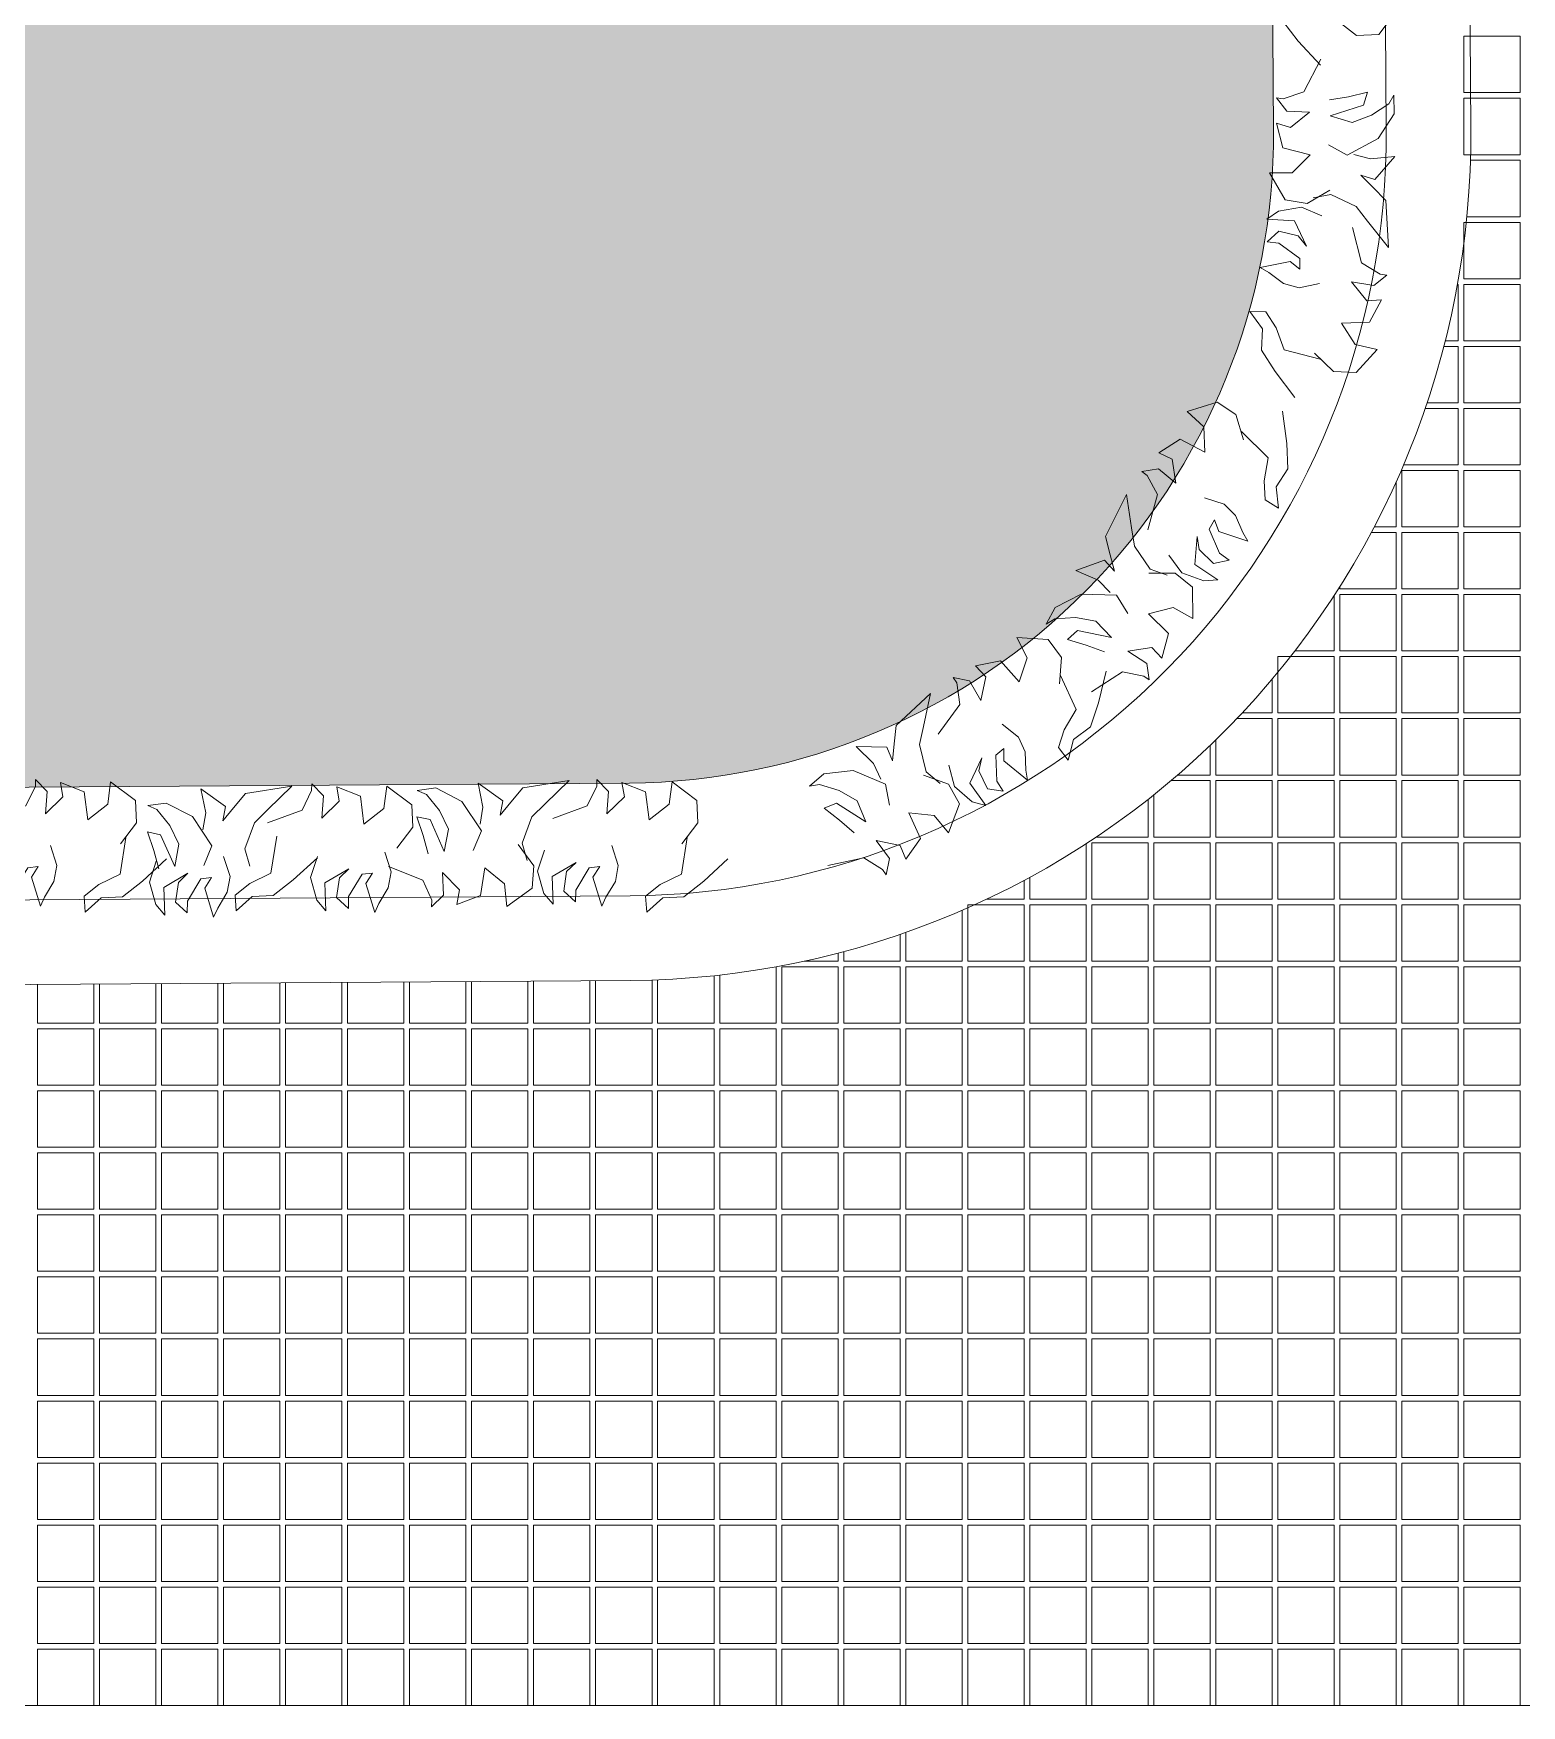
# Model space of a CAD drawing. Header units: millimetres. Extents: x -225363 to 347188, y -782467 to 813415.
# Drawn here: x 15672 to 18311, y 5775 to 8740 of the extents above; entities that cross this region are included whole.
import ezdxf

# ---------------------------------------------------------------- set-up
doc = ezdxf.new("R2010")
doc.units = ezdxf.units.MM
doc.layers.add('Xref SCN', color=8, linetype='Continuous', lineweight=0)

# ---------------------------------------------------------------- blocks, each defined once
blk = doc.blocks.new('tre')
at = {"layer": 'Xref SCN', "ltscale": 100}
for points in [[(220, 3680), (-60, 3640), (-140, 3480), (-230, 3370), (-350, 3380), (-240, 3500), (-230, 3660), (-110, 3810), (60, 3990)], [(350, 2660), (450, 2920), (600, 2990), (650, 2990), (560, 3080), (390, 3070), (520, 3200), (630, 3180), (560, 3360), (350, 3390), (470, 3540), (640, 3560), (500, 3750), (330, 3760), (170, 3640)], [(150, 3110), (0, 3160), (-120, 3140), (-240, 3070), (-310, 3040), (-90, 2970), (-10, 3020), (-20, 2940), (-190, 2840), (-280, 2840), (-200, 2750), (-50, 2770), (20, 2840), (-90, 2660), (-300, 2670), (-220, 2600), (-50, 2550), (110, 2600)], [(300, 2110), (430, 2130), (610, 2090), (480, 2280), (370, 2260), (470, 2340), (580, 2430), (640, 2780), (460, 2600), (360, 2500), (160, 2430), (30, 2470)], [(-30, 1420), (-130, 1680), (-280, 1750), (-330, 1750), (-240, 1840), (-70, 1830), (-200, 1960), (-310, 1940), (-240, 2120), (-30, 2150), (-150, 2300), (-320, 2320), (-180, 2510), (-10, 2520), (150, 2400)], [(70, 1720), (210, 1680), (350, 1630), (330, 1730), (90, 1840), (260, 1870), (400, 1800), (520, 1700), (550, 1630), (570, 1770), (470, 1970), (250, 2120), (100, 2060)], [(290, 500), (390, 760), (540, 830), (590, 830), (500, 920), (330, 910), (460, 1040), (570, 1020), (500, 1200), (290, 1230), (410, 1380), (580, 1400), (440, 1590), (270, 1600), (110, 1480)], [(80, 1390), (-70, 1440), (-190, 1420), (-310, 1350), (-380, 1320), (-160, 1250), (-80, 1300), (-90, 1220), (-260, 1120), (-350, 1120), (-270, 1030), (-120, 1050), (-50, 1120), (-160, 940), (-370, 950), (-290, 880), (-120, 830), (40, 880)], [(190, 570), (-90, 530), (-170, 370), (-260, 260), (-380, 270), (-270, 390), (-260, 550), (-140, 700), (30, 880)], [(230, 10), (360, 30), (540, -10), (410, 180), (300, 160), (400, 240), (510, 330), (570, 680), (390, 500), (290, 400), (90, 330), (-40, 370)], [(30, 170), (-120, 220), (-240, 200), (-360, 130), (-430, 100), (-210, 30), (-130, 80), (-140, 0), (-310, -100), (-400, -100), (-320, -190), (-170, -170), (-100, -100), (-210, -280), (-420, -270), (-340, -340), (-170, -390), (-10, -340)], [(-70, -320), (70, -360), (210, -410), (190, -310), (-50, -200), (120, -170), (260, -240), (380, -340), (410, -410), (430, -270), (330, -70), (110, 80), (-40, 20)]]:
    blk.add_lwpolyline(points, dxfattribs=at)
blk = doc.blocks.new('A$Cf999fc33')
at = {"layer": 'Xref SCN', "ltscale": 100}
for points in [[(73.8, 192), (72.9, 226.1), (69.8, 260.7), (91.3, 250.4), (102.2, 189.5), (118.9, 226.3), (111.2, 262.2), (95.5, 295.2), (81.4, 306.1), (114.3, 302.5), (153.8, 268.1), (175, 209.5), (152.7, 179)], [(175.7, 221.4), (187.8, 249.7), (189.2, 292.9), (224.7, 252.3), (213.8, 228.5), (237.7, 246.5), (264.5, 266.2), (347.4, 259.4), (296.1, 229.1), (267.6, 212.3), (240.1, 171), (241.5, 139.2)], [(303.3, 200.7), (368.1, 208.2), (392.7, 238.1), (395.6, 249.5), (410.7, 223.8), (398.6, 185.8), (435.6, 207.7), (437.5, 233.8), (474.2, 207.5), (468.8, 158.1), (509.8, 176.6), (524.2, 214), (559.1, 171.1), (551.5, 132), (515, 102.7)], [(0, 186.8), (53.1, 149), (60.2, 110.9), (57.3, 99.6), (83, 114.7), (90.6, 153.9), (112.5, 116.8), (101.6, 93), (146.5, 98.4), (165.5, 144.3), (192.5, 108.3), (187.1, 68.6), (238.4, 89.3), (250.5, 127.2), (232.7, 170.5)], [(393.6, 129.1), (396.2, 92.2), (384.7, 66.1), (361.8, 43), (350.9, 28.9), (347.9, 82.9), (363.9, 98.1), (345.2, 100.5), (312.6, 67.8), (307.4, 47.4), (291.6, 70.7), (304.9, 103.6), (324.8, 115.4), (277.6, 100.9), (267.6, 52.7), (256.4, 75), (255, 116.4), (275.7, 149.8)], [(526.9, 111.7), (501.6, 50.6), (460.6, 41.8), (430.4, 27.8), (425.7, 0), (459.3, 17.9), (496.2, 10.9), (537.2, 29.3), (587.9, 57.4)]]:
    blk.add_lwpolyline(points, dxfattribs=at)
blk = doc.blocks.new('A$C997e597b')
at = {"layer": 'Xref SCN', "ltscale": 3}
for points in [[(14520.7, 2960), (14620.7, 2960), (14620.7, 2860), (14520.7, 2860)], [(14520.7, 2850), (14620.7, 2850), (14620.7, 2750), (14520.7, 2750)], [(14520.7, 2630), (14620.7, 2630), (14620.7, 2530), (14520.7, 2530)], [(14520.7, 2520), (14620.7, 2520), (14620.7, 2420), (14520.7, 2420)], [(14520.7, 2410), (14620.7, 2410), (14620.7, 2310), (14520.7, 2310)], [(14520.7, 2300), (14620.7, 2300), (14620.7, 2200), (14520.7, 2200)], [(14410.7, 2190), (14510.7, 2190), (14510.7, 2090), (14410.7, 2090)], [(14520.7, 2190), (14620.7, 2190), (14620.7, 2090), (14520.7, 2090)], [(14410.7, 2080), (14510.7, 2080), (14510.7, 1980), (14410.7, 1980)], [(14520.7, 2080), (14620.7, 2080), (14620.7, 1980), (14520.7, 1980)], [(14300.7, 1970), (14400.7, 1970), (14400.7, 1870), (14300.7, 1870)], [(14410.7, 1970), (14510.7, 1970), (14510.7, 1870), (14410.7, 1870)], [(14520.7, 1970), (14620.7, 1970), (14620.7, 1870), (14520.7, 1870)], [(14190.7, 1860), (14290.7, 1860), (14290.7, 1760), (14190.7, 1760)], [(14300.7, 1860), (14400.7, 1860), (14400.7, 1760), (14300.7, 1760)], [(14410.7, 1860), (14510.7, 1860), (14510.7, 1760), (14410.7, 1760)], [(14520.7, 1860), (14620.7, 1860), (14620.7, 1760), (14520.7, 1760)], [(14190.7, 1750), (14290.7, 1750), (14290.7, 1650), (14190.7, 1650)], [(14300.7, 1750), (14400.7, 1750), (14400.7, 1650), (14300.7, 1650)], [(14410.7, 1750), (14510.7, 1750), (14510.7, 1650), (14410.7, 1650)], [(14520.7, 1750), (14620.7, 1750), (14620.7, 1650), (14520.7, 1650)], [(14080.7, 1640), (14180.7, 1640), (14180.7, 1540), (14080.7, 1540)], [(14190.7, 1640), (14290.7, 1640), (14290.7, 1540), (14190.7, 1540)], [(14300.7, 1640), (14400.7, 1640), (14400.7, 1540), (14300.7, 1540)], [(14410.7, 1640), (14510.7, 1640), (14510.7, 1540), (14410.7, 1540)], [(14520.7, 1640), (14620.7, 1640), (14620.7, 1540), (14520.7, 1540)], [(13860.7, 1530), (13960.7, 1530), (13960.7, 1430), (13860.7, 1430)], [(13970.7, 1530), (14070.7, 1530), (14070.7, 1430), (13970.7, 1430)], [(14080.7, 1530), (14180.7, 1530), (14180.7, 1430), (14080.7, 1430)], [(14190.7, 1530), (14290.7, 1530), (14290.7, 1430), (14190.7, 1430)], [(14300.7, 1530), (14400.7, 1530), (14400.7, 1430), (14300.7, 1430)], [(14410.7, 1530), (14510.7, 1530), (14510.7, 1430), (14410.7, 1430)], [(14520.7, 1530), (14620.7, 1530), (14620.7, 1430), (14520.7, 1430)], [(13640.7, 1420), (13740.7, 1420), (13740.7, 1320), (13640.7, 1320)], [(13750.7, 1420), (13850.7, 1420), (13850.7, 1320), (13750.7, 1320)], [(13860.7, 1420), (13960.7, 1420), (13960.7, 1320), (13860.7, 1320)], [(13970.7, 1420), (14070.7, 1420), (14070.7, 1320), (13970.7, 1320)], [(14080.7, 1420), (14180.7, 1420), (14180.7, 1320), (14080.7, 1320)], [(14190.7, 1420), (14290.7, 1420), (14290.7, 1320), (14190.7, 1320)], [(14300.7, 1420), (14400.7, 1420), (14400.7, 1320), (14300.7, 1320)], [(14410.7, 1420), (14510.7, 1420), (14510.7, 1320), (14410.7, 1320)], [(14520.7, 1420), (14620.7, 1420), (14620.7, 1320), (14520.7, 1320)], [(13310.7, 1310), (13410.7, 1310), (13410.7, 1210), (13310.7, 1210)], [(13420.7, 1310), (13520.7, 1310), (13520.7, 1210), (13420.7, 1210)], [(13530.7, 1310), (13630.7, 1310), (13630.7, 1210), (13530.7, 1210)], [(13640.7, 1310), (13740.7, 1310), (13740.7, 1210), (13640.7, 1210)], [(13750.7, 1310), (13850.7, 1310), (13850.7, 1210), (13750.7, 1210)], [(13860.7, 1310), (13960.7, 1310), (13960.7, 1210), (13860.7, 1210)], [(13970.7, 1310), (14070.7, 1310), (14070.7, 1210), (13970.7, 1210)], [(14080.7, 1310), (14180.7, 1310), (14180.7, 1210), (14080.7, 1210)], [(14190.7, 1310), (14290.7, 1310), (14290.7, 1210), (14190.7, 1210)], [(14300.7, 1310), (14400.7, 1310), (14400.7, 1210), (14300.7, 1210)], [(14410.7, 1310), (14510.7, 1310), (14510.7, 1210), (14410.7, 1210)], [(14520.7, 1310), (14620.7, 1310), (14620.7, 1210), (14520.7, 1210)], [(11990.7, 1200), (12090.7, 1200), (12090.7, 1100), (11990.7, 1100)], [(12100.7, 1200), (12200.7, 1200), (12200.7, 1100), (12100.7, 1100)], [(12210.7, 1200), (12310.7, 1200), (12310.7, 1100), (12210.7, 1100)], [(12320.7, 1200), (12420.7, 1200), (12420.7, 1100), (12320.7, 1100)], [(12430.7, 1200), (12530.7, 1200), (12530.7, 1100), (12430.7, 1100)], [(12540.7, 1200), (12640.7, 1200), (12640.7, 1100), (12540.7, 1100)], [(12650.7, 1200), (12750.7, 1200), (12750.7, 1100), (12650.7, 1100)], [(12760.7, 1200), (12860.7, 1200), (12860.7, 1100), (12760.7, 1100)], [(12870.7, 1200), (12970.7, 1200), (12970.7, 1100), (12870.7, 1100)], [(12980.7, 1200), (13080.7, 1200), (13080.7, 1100), (12980.7, 1100)], [(13090.7, 1200), (13190.7, 1200), (13190.7, 1100), (13090.7, 1100)], [(13200.7, 1200), (13300.7, 1200), (13300.7, 1100), (13200.7, 1100)], [(13310.7, 1200), (13410.7, 1200), (13410.7, 1100), (13310.7, 1100)], [(13420.7, 1200), (13520.7, 1200), (13520.7, 1100), (13420.7, 1100)], [(13530.7, 1200), (13630.7, 1200), (13630.7, 1100), (13530.7, 1100)], [(13640.7, 1200), (13740.7, 1200), (13740.7, 1100), (13640.7, 1100)], [(13750.7, 1200), (13850.7, 1200), (13850.7, 1100), (13750.7, 1100)], [(13860.7, 1200), (13960.7, 1200), (13960.7, 1100), (13860.7, 1100)], [(13970.7, 1200), (14070.7, 1200), (14070.7, 1100), (13970.7, 1100)], [(14080.7, 1200), (14180.7, 1200), (14180.7, 1100), (14080.7, 1100)], [(14190.7, 1200), (14290.7, 1200), (14290.7, 1100), (14190.7, 1100)], [(14300.7, 1200), (14400.7, 1200), (14400.7, 1100), (14300.7, 1100)], [(14410.7, 1200), (14510.7, 1200), (14510.7, 1100), (14410.7, 1100)], [(14520.7, 1200), (14620.7, 1200), (14620.7, 1100), (14520.7, 1100)], [(11990.7, 1090), (12090.7, 1090), (12090.7, 990), (11990.7, 990)], [(12100.7, 1090), (12200.7, 1090), (12200.7, 990), (12100.7, 990)], [(12210.7, 1090), (12310.7, 1090), (12310.7, 990), (12210.7, 990)], [(12320.7, 1090), (12420.7, 1090), (12420.7, 990), (12320.7, 990)], [(12430.7, 1090), (12530.7, 1090), (12530.7, 990), (12430.7, 990)], [(12540.7, 1090), (12640.7, 1090), (12640.7, 990), (12540.7, 990)], [(12650.7, 1090), (12750.7, 1090), (12750.7, 990), (12650.7, 990)], [(12760.7, 1090), (12860.7, 1090), (12860.7, 990), (12760.7, 990)], [(12870.7, 1090), (12970.7, 1090), (12970.7, 990), (12870.7, 990)], [(12980.7, 1090), (13080.7, 1090), (13080.7, 990), (12980.7, 990)], [(13090.7, 1090), (13190.7, 1090), (13190.7, 990), (13090.7, 990)], [(13200.7, 1090), (13300.7, 1090), (13300.7, 990), (13200.7, 990)], [(13310.7, 1090), (13410.7, 1090), (13410.7, 990), (13310.7, 990)], [(13420.7, 1090), (13520.7, 1090), (13520.7, 990), (13420.7, 990)], [(13530.7, 1090), (13630.7, 1090), (13630.7, 990), (13530.7, 990)], [(13640.7, 1090), (13740.7, 1090), (13740.7, 990), (13640.7, 990)], [(13750.7, 1090), (13850.7, 1090), (13850.7, 990), (13750.7, 990)], [(13860.7, 1090), (13960.7, 1090), (13960.7, 990), (13860.7, 990)], [(13970.7, 1090), (14070.7, 1090), (14070.7, 990), (13970.7, 990)], [(14080.7, 1090), (14180.7, 1090), (14180.7, 990), (14080.7, 990)], [(14190.7, 1090), (14290.7, 1090), (14290.7, 990), (14190.7, 990)], [(14300.7, 1090), (14400.7, 1090), (14400.7, 990), (14300.7, 990)], [(14410.7, 1090), (14510.7, 1090), (14510.7, 990), (14410.7, 990)], [(14520.7, 1090), (14620.7, 1090), (14620.7, 990), (14520.7, 990)], [(11990.7, 980), (12090.7, 980), (12090.7, 880), (11990.7, 880)], [(12100.7, 980), (12200.7, 980), (12200.7, 880), (12100.7, 880)], [(12210.7, 980), (12310.7, 980), (12310.7, 880), (12210.7, 880)], [(12320.7, 980), (12420.7, 980), (12420.7, 880), (12320.7, 880)], [(12430.7, 980), (12530.7, 980), (12530.7, 880), (12430.7, 880)], [(12540.7, 980), (12640.7, 980), (12640.7, 880), (12540.7, 880)], [(12650.7, 980), (12750.7, 980), (12750.7, 880), (12650.7, 880)], [(12760.7, 980), (12860.7, 980), (12860.7, 880), (12760.7, 880)], [(12870.7, 980), (12970.7, 980), (12970.7, 880), (12870.7, 880)], [(12980.7, 980), (13080.7, 980), (13080.7, 880), (12980.7, 880)], [(13090.7, 980), (13190.7, 980), (13190.7, 880), (13090.7, 880)], [(13200.7, 980), (13300.7, 980), (13300.7, 880), (13200.7, 880)], [(13310.7, 980), (13410.7, 980), (13410.7, 880), (13310.7, 880)], [(13420.7, 980), (13520.7, 980), (13520.7, 880), (13420.7, 880)], [(13530.7, 980), (13630.7, 980), (13630.7, 880), (13530.7, 880)], [(13640.7, 980), (13740.7, 980), (13740.7, 880), (13640.7, 880)], [(13750.7, 980), (13850.7, 980), (13850.7, 880), (13750.7, 880)], [(13860.7, 980), (13960.7, 980), (13960.7, 880), (13860.7, 880)], [(13970.7, 980), (14070.7, 980), (14070.7, 880), (13970.7, 880)], [(14080.7, 980), (14180.7, 980), (14180.7, 880), (14080.7, 880)], [(14190.7, 980), (14290.7, 980), (14290.7, 880), (14190.7, 880)], [(14300.7, 980), (14400.7, 980), (14400.7, 880), (14300.7, 880)], [(14410.7, 980), (14510.7, 980), (14510.7, 880), (14410.7, 880)], [(14520.7, 980), (14620.7, 980), (14620.7, 880), (14520.7, 880)], [(11990.7, 870), (12090.7, 870), (12090.7, 770), (11990.7, 770)], [(12100.7, 870), (12200.7, 870), (12200.7, 770), (12100.7, 770)], [(12210.7, 870), (12310.7, 870), (12310.7, 770), (12210.7, 770)], [(12320.7, 870), (12420.7, 870), (12420.7, 770), (12320.7, 770)], [(12430.7, 870), (12530.7, 870), (12530.7, 770), (12430.7, 770)], [(12540.7, 870), (12640.7, 870), (12640.7, 770), (12540.7, 770)], [(12650.7, 870), (12750.7, 870), (12750.7, 770), (12650.7, 770)], [(12760.7, 870), (12860.7, 870), (12860.7, 770), (12760.7, 770)], [(12870.7, 870), (12970.7, 870), (12970.7, 770), (12870.7, 770)], [(12980.7, 870), (13080.7, 870), (13080.7, 770), (12980.7, 770)], [(13090.7, 870), (13190.7, 870), (13190.7, 770), (13090.7, 770)], [(13200.7, 870), (13300.7, 870), (13300.7, 770), (13200.7, 770)], [(13310.7, 870), (13410.7, 870), (13410.7, 770), (13310.7, 770)], [(13420.7, 870), (13520.7, 870), (13520.7, 770), (13420.7, 770)], [(13530.7, 870), (13630.7, 870), (13630.7, 770), (13530.7, 770)], [(13640.7, 870), (13740.7, 870), (13740.7, 770), (13640.7, 770)], [(13750.7, 870), (13850.7, 870), (13850.7, 770), (13750.7, 770)], [(13860.7, 870), (13960.7, 870), (13960.7, 770), (13860.7, 770)], [(13970.7, 870), (14070.7, 870), (14070.7, 770), (13970.7, 770)], [(14080.7, 870), (14180.7, 870), (14180.7, 770), (14080.7, 770)], [(14190.7, 870), (14290.7, 870), (14290.7, 770), (14190.7, 770)], [(14300.7, 870), (14400.7, 870), (14400.7, 770), (14300.7, 770)], [(14410.7, 870), (14510.7, 870), (14510.7, 770), (14410.7, 770)], [(14520.7, 870), (14620.7, 870), (14620.7, 770), (14520.7, 770)], [(11990.7, 760), (12090.7, 760), (12090.7, 660), (11990.7, 660)], [(12100.7, 760), (12200.7, 760), (12200.7, 660), (12100.7, 660)], [(12210.7, 760), (12310.7, 760), (12310.7, 660), (12210.7, 660)], [(12320.7, 760), (12420.7, 760), (12420.7, 660), (12320.7, 660)], [(12430.7, 760), (12530.7, 760), (12530.7, 660), (12430.7, 660)], [(12540.7, 760), (12640.7, 760), (12640.7, 660), (12540.7, 660)], [(12650.7, 760), (12750.7, 760), (12750.7, 660), (12650.7, 660)], [(12760.7, 760), (12860.7, 760), (12860.7, 660), (12760.7, 660)], [(12870.7, 760), (12970.7, 760), (12970.7, 660), (12870.7, 660)], [(12980.7, 760), (13080.7, 760), (13080.7, 660), (12980.7, 660)], [(13090.7, 760), (13190.7, 760), (13190.7, 660), (13090.7, 660)], [(13200.7, 760), (13300.7, 760), (13300.7, 660), (13200.7, 660)], [(13310.7, 760), (13410.7, 760), (13410.7, 660), (13310.7, 660)], [(13420.7, 760), (13520.7, 760), (13520.7, 660), (13420.7, 660)], [(13530.7, 760), (13630.7, 760), (13630.7, 660), (13530.7, 660)], [(13640.7, 760), (13740.7, 760), (13740.7, 660), (13640.7, 660)], [(13750.7, 760), (13850.7, 760), (13850.7, 660), (13750.7, 660)], [(13860.7, 760), (13960.7, 760), (13960.7, 660), (13860.7, 660)], [(13970.7, 760), (14070.7, 760), (14070.7, 660), (13970.7, 660)], [(14080.7, 760), (14180.7, 760), (14180.7, 660), (14080.7, 660)], [(14190.7, 760), (14290.7, 760), (14290.7, 660), (14190.7, 660)], [(14300.7, 760), (14400.7, 760), (14400.7, 660), (14300.7, 660)], [(14410.7, 760), (14510.7, 760), (14510.7, 660), (14410.7, 660)], [(14520.7, 760), (14620.7, 760), (14620.7, 660), (14520.7, 660)], [(11990.7, 650), (12090.7, 650), (12090.7, 550), (11990.7, 550)], [(12100.7, 650), (12200.7, 650), (12200.7, 550), (12100.7, 550)], [(12210.7, 650), (12310.7, 650), (12310.7, 550), (12210.7, 550)], [(12320.7, 650), (12420.7, 650), (12420.7, 550), (12320.7, 550)], [(12430.7, 650), (12530.7, 650), (12530.7, 550), (12430.7, 550)], [(12540.7, 650), (12640.7, 650), (12640.7, 550), (12540.7, 550)], [(12650.7, 650), (12750.7, 650), (12750.7, 550), (12650.7, 550)], [(12760.7, 650), (12860.7, 650), (12860.7, 550), (12760.7, 550)], [(12870.7, 650), (12970.7, 650), (12970.7, 550), (12870.7, 550)], [(12980.7, 650), (13080.7, 650), (13080.7, 550), (12980.7, 550)], [(13090.7, 650), (13190.7, 650), (13190.7, 550), (13090.7, 550)], [(13200.7, 650), (13300.7, 650), (13300.7, 550), (13200.7, 550)], [(13310.7, 650), (13410.7, 650), (13410.7, 550), (13310.7, 550)], [(13420.7, 650), (13520.7, 650), (13520.7, 550), (13420.7, 550)], [(13530.7, 650), (13630.7, 650), (13630.7, 550), (13530.7, 550)], [(13640.7, 650), (13740.7, 650), (13740.7, 550), (13640.7, 550)], [(13750.7, 650), (13850.7, 650), (13850.7, 550), (13750.7, 550)], [(13860.7, 650), (13960.7, 650), (13960.7, 550), (13860.7, 550)], [(13970.7, 650), (14070.7, 650), (14070.7, 550), (13970.7, 550)], [(14080.7, 650), (14180.7, 650), (14180.7, 550), (14080.7, 550)], [(14190.7, 650), (14290.7, 650), (14290.7, 550), (14190.7, 550)], [(14300.7, 650), (14400.7, 650), (14400.7, 550), (14300.7, 550)], [(14410.7, 650), (14510.7, 650), (14510.7, 550), (14410.7, 550)], [(14520.7, 650), (14620.7, 650), (14620.7, 550), (14520.7, 550)], [(11990.7, 540), (12090.7, 540), (12090.7, 440), (11990.7, 440)], [(12100.7, 540), (12200.7, 540), (12200.7, 440), (12100.7, 440)], [(12210.7, 540), (12310.7, 540), (12310.7, 440), (12210.7, 440)], [(12320.7, 540), (12420.7, 540), (12420.7, 440), (12320.7, 440)], [(12430.7, 540), (12530.7, 540), (12530.7, 440), (12430.7, 440)], [(12540.7, 540), (12640.7, 540), (12640.7, 440), (12540.7, 440)], [(12650.7, 540), (12750.7, 540), (12750.7, 440), (12650.7, 440)], [(12760.7, 540), (12860.7, 540), (12860.7, 440), (12760.7, 440)], [(12870.7, 540), (12970.7, 540), (12970.7, 440), (12870.7, 440)], [(12980.7, 540), (13080.7, 540), (13080.7, 440), (12980.7, 440)], [(13090.7, 540), (13190.7, 540), (13190.7, 440), (13090.7, 440)], [(13200.7, 540), (13300.7, 540), (13300.7, 440), (13200.7, 440)], [(13310.7, 540), (13410.7, 540), (13410.7, 440), (13310.7, 440)], [(13420.7, 540), (13520.7, 540), (13520.7, 440), (13420.7, 440)], [(13530.7, 540), (13630.7, 540), (13630.7, 440), (13530.7, 440)], [(13640.7, 540), (13740.7, 540), (13740.7, 440), (13640.7, 440)], [(13750.7, 540), (13850.7, 540), (13850.7, 440), (13750.7, 440)], [(13860.7, 540), (13960.7, 540), (13960.7, 440), (13860.7, 440)], [(13970.7, 540), (14070.7, 540), (14070.7, 440), (13970.7, 440)], [(14080.7, 540), (14180.7, 540), (14180.7, 440), (14080.7, 440)], [(14190.7, 540), (14290.7, 540), (14290.7, 440), (14190.7, 440)], [(14300.7, 540), (14400.7, 540), (14400.7, 440), (14300.7, 440)], [(14410.7, 540), (14510.7, 540), (14510.7, 440), (14410.7, 440)], [(14520.7, 540), (14620.7, 540), (14620.7, 440), (14520.7, 440)], [(11990.7, 430), (12090.7, 430), (12090.7, 330), (11990.7, 330)], [(12100.7, 430), (12200.7, 430), (12200.7, 330), (12100.7, 330)], [(12210.7, 430), (12310.7, 430), (12310.7, 330), (12210.7, 330)], [(12320.7, 430), (12420.7, 430), (12420.7, 330), (12320.7, 330)], [(12430.7, 430), (12530.7, 430), (12530.7, 330), (12430.7, 330)], [(12540.7, 430), (12640.7, 430), (12640.7, 330), (12540.7, 330)], [(12650.7, 430), (12750.7, 430), (12750.7, 330), (12650.7, 330)], [(12760.7, 430), (12860.7, 430), (12860.7, 330), (12760.7, 330)], [(12870.7, 430), (12970.7, 430), (12970.7, 330), (12870.7, 330)], [(12980.7, 430), (13080.7, 430), (13080.7, 330), (12980.7, 330)], [(13090.7, 430), (13190.7, 430), (13190.7, 330), (13090.7, 330)], [(13200.7, 430), (13300.7, 430), (13300.7, 330), (13200.7, 330)], [(13310.7, 430), (13410.7, 430), (13410.7, 330), (13310.7, 330)], [(13420.7, 430), (13520.7, 430), (13520.7, 330), (13420.7, 330)], [(13530.7, 430), (13630.7, 430), (13630.7, 330), (13530.7, 330)], [(13640.7, 430), (13740.7, 430), (13740.7, 330), (13640.7, 330)], [(13750.7, 430), (13850.7, 430), (13850.7, 330), (13750.7, 330)], [(13860.7, 430), (13960.7, 430), (13960.7, 330), (13860.7, 330)], [(13970.7, 430), (14070.7, 430), (14070.7, 330), (13970.7, 330)], [(14080.7, 430), (14180.7, 430), (14180.7, 330), (14080.7, 330)], [(14190.7, 430), (14290.7, 430), (14290.7, 330), (14190.7, 330)], [(14300.7, 430), (14400.7, 430), (14400.7, 330), (14300.7, 330)], [(14410.7, 430), (14510.7, 430), (14510.7, 330), (14410.7, 330)], [(14520.7, 430), (14620.7, 430), (14620.7, 330), (14520.7, 330)], [(11990.7, 320), (12090.7, 320), (12090.7, 220), (11990.7, 220)], [(12100.7, 320), (12200.7, 320), (12200.7, 220), (12100.7, 220)], [(12210.7, 320), (12310.7, 320), (12310.7, 220), (12210.7, 220)], [(12320.7, 320), (12420.7, 320), (12420.7, 220), (12320.7, 220)], [(12430.7, 320), (12530.7, 320), (12530.7, 220), (12430.7, 220)], [(12540.7, 320), (12640.7, 320), (12640.7, 220), (12540.7, 220)], [(12650.7, 320), (12750.7, 320), (12750.7, 220), (12650.7, 220)], [(12760.7, 320), (12860.7, 320), (12860.7, 220), (12760.7, 220)], [(12870.7, 320), (12970.7, 320), (12970.7, 220), (12870.7, 220)], [(12980.7, 320), (13080.7, 320), (13080.7, 220), (12980.7, 220)], [(13090.7, 320), (13190.7, 320), (13190.7, 220), (13090.7, 220)], [(13200.7, 320), (13300.7, 320), (13300.7, 220), (13200.7, 220)], [(13310.7, 320), (13410.7, 320), (13410.7, 220), (13310.7, 220)], [(13420.7, 320), (13520.7, 320), (13520.7, 220), (13420.7, 220)], [(13530.7, 320), (13630.7, 320), (13630.7, 220), (13530.7, 220)], [(13640.7, 320), (13740.7, 320), (13740.7, 220), (13640.7, 220)], [(13750.7, 320), (13850.7, 320), (13850.7, 220), (13750.7, 220)], [(13860.7, 320), (13960.7, 320), (13960.7, 220), (13860.7, 220)], [(13970.7, 320), (14070.7, 320), (14070.7, 220), (13970.7, 220)], [(14080.7, 320), (14180.7, 320), (14180.7, 220), (14080.7, 220)], [(14190.7, 320), (14290.7, 320), (14290.7, 220), (14190.7, 220)], [(14300.7, 320), (14400.7, 320), (14400.7, 220), (14300.7, 220)], [(14410.7, 320), (14510.7, 320), (14510.7, 220), (14410.7, 220)], [(14520.7, 320), (14620.7, 320), (14620.7, 220), (14520.7, 220)], [(11990.7, 210), (12090.7, 210), (12090.7, 110), (11990.7, 110)], [(12100.7, 210), (12200.7, 210), (12200.7, 110), (12100.7, 110)], [(12210.7, 210), (12310.7, 210), (12310.7, 110), (12210.7, 110)], [(12320.7, 210), (12420.7, 210), (12420.7, 110), (12320.7, 110)], [(12430.7, 210), (12530.7, 210), (12530.7, 110), (12430.7, 110)], [(12540.7, 210), (12640.7, 210), (12640.7, 110), (12540.7, 110)], [(12650.7, 210), (12750.7, 210), (12750.7, 110), (12650.7, 110)], [(12760.7, 210), (12860.7, 210), (12860.7, 110), (12760.7, 110)], [(12870.7, 210), (12970.7, 210), (12970.7, 110), (12870.7, 110)], [(12980.7, 210), (13080.7, 210), (13080.7, 110), (12980.7, 110)], [(13090.7, 210), (13190.7, 210), (13190.7, 110), (13090.7, 110)], [(13200.7, 210), (13300.7, 210), (13300.7, 110), (13200.7, 110)], [(13310.7, 210), (13410.7, 210), (13410.7, 110), (13310.7, 110)], [(13420.7, 210), (13520.7, 210), (13520.7, 110), (13420.7, 110)], [(13530.7, 210), (13630.7, 210), (13630.7, 110), (13530.7, 110)], [(13640.7, 210), (13740.7, 210), (13740.7, 110), (13640.7, 110)], [(13750.7, 210), (13850.7, 210), (13850.7, 110), (13750.7, 110)], [(13860.7, 210), (13960.7, 210), (13960.7, 110), (13860.7, 110)], [(13970.7, 210), (14070.7, 210), (14070.7, 110), (13970.7, 110)], [(14080.7, 210), (14180.7, 210), (14180.7, 110), (14080.7, 110)], [(14190.7, 210), (14290.7, 210), (14290.7, 110), (14190.7, 110)], [(14300.7, 210), (14400.7, 210), (14400.7, 110), (14300.7, 110)], [(14410.7, 210), (14510.7, 210), (14510.7, 110), (14410.7, 110)], [(14520.7, 210), (14620.7, 210), (14620.7, 110), (14520.7, 110)], [(11990.7, 100), (12090.7, 100), (12090.7, 0), (11990.7, 0)], [(12100.7, 100), (12200.7, 100), (12200.7, 0), (12100.7, 0)], [(12210.7, 100), (12310.7, 100), (12310.7, 0), (12210.7, 0)], [(12320.7, 100), (12420.7, 100), (12420.7, 0), (12320.7, 0)], [(12430.7, 100), (12530.7, 100), (12530.7, 0), (12430.7, 0)], [(12540.7, 100), (12640.7, 100), (12640.7, 0), (12540.7, 0)], [(12650.7, 100), (12750.7, 100), (12750.7, 0), (12650.7, 0)], [(12760.7, 100), (12860.7, 100), (12860.7, 0), (12760.7, 0)], [(12870.7, 100), (12970.7, 100), (12970.7, 0), (12870.7, 0)], [(12980.7, 100), (13080.7, 100), (13080.7, 0), (12980.7, 0)], [(13090.7, 100), (13190.7, 100), (13190.7, 0), (13090.7, 0)], [(13200.7, 100), (13300.7, 100), (13300.7, 0), (13200.7, 0)], [(13310.7, 100), (13410.7, 100), (13410.7, 0), (13310.7, 0)], [(13420.7, 100), (13520.7, 100), (13520.7, 0), (13420.7, 0)], [(13530.7, 100), (13630.7, 100), (13630.7, 0), (13530.7, 0)], [(13640.7, 100), (13740.7, 100), (13740.7, 0), (13640.7, 0)], [(13750.7, 100), (13850.7, 100), (13850.7, 0), (13750.7, 0)], [(13860.7, 100), (13960.7, 100), (13960.7, 0), (13860.7, 0)], [(13970.7, 100), (14070.7, 100), (14070.7, 0), (13970.7, 0)], [(14080.7, 100), (14180.7, 100), (14180.7, 0), (14080.7, 0)], [(14190.7, 100), (14290.7, 100), (14290.7, 0), (14190.7, 0)], [(14300.7, 100), (14400.7, 100), (14400.7, 0), (14300.7, 0)], [(14410.7, 100), (14510.7, 100), (14510.7, 0), (14410.7, 0)], [(14520.7, 100), (14620.7, 100), (14620.7, 0), (14520.7, 0)]]:
    blk.add_lwpolyline(points, close=True, dxfattribs=at)
for points in [[(14532.3, 2740), (14620.7, 2740), (14620.7, 2640), (14525.9, 2640)], [(14509.3, 2520), (14510.7, 2520), (14510.7, 2420), (14487.7, 2420)], [(14485.2, 2410), (14510.7, 2410), (14510.7, 2310), (14455.5, 2310)], [(14452.1, 2300), (14510.7, 2300), (14510.7, 2200), (14413.9, 2200)], [(14400.7, 2169.9), (14400.7, 2090), (14361.8, 2090)], [(14356.6, 2080), (14400.7, 2080), (14400.7, 1980), (14300.7, 1980), (14300.7, 1984)], [(14290.7, 1968.4), (14290.7, 1870), (14221, 1870)], [(14180.7, 1820), (14180.7, 1760), (14127.4, 1760)], [(14117.9, 1750), (14180.7, 1750), (14180.7, 1650), (14080.7, 1650), (14080.7, 1712.4)], [(14070.7, 1702.7), (14070.7, 1650), (14012.8, 1650)], [(14001, 1640), (14070.7, 1640), (14070.7, 1540), (13970.7, 1540), (13970.7, 1615.1)], [(13960.7, 1607.1), (13960.7, 1540), (13868.4, 1540)], [(13850.7, 1528.3), (13850.7, 1430), (13750.7, 1430), (13750.7, 1468.7)], [(13740.7, 1463.3), (13740.7, 1430), (13674.7, 1430)], [(13630.7, 1410), (13630.7, 1320), (13530.7, 1320), (13530.7, 1370.8)], [(13520.7, 1367.3), (13520.7, 1320), (13420.7, 1320), (13420.7, 1336.8)], [(13300.7, 1309.9), (13300.7, 1210), (13200.7, 1210), (13200.7, 1295.2)], [(13410.7, 1334.1), (13410.7, 1320), (13351.4, 1320)], [(12090.7, 1279.5), (12090.7, 1210), (11990.7, 1210), (11990.7, 1278.8)], [(12200.7, 1280.2), (12200.7, 1210), (12100.7, 1210), (12100.7, 1279.6)], [(12310.7, 1281), (12310.7, 1210), (12210.7, 1210), (12210.7, 1280.3)], [(12420.7, 1281.7), (12420.7, 1210), (12320.7, 1210), (12320.7, 1281)], [(12530.7, 1282.4), (12530.7, 1210), (12430.7, 1210), (12430.7, 1281.8)], [(12640.7, 1283.2), (12640.7, 1210), (12540.7, 1210), (12540.7, 1282.5)], [(12750.7, 1283.9), (12750.7, 1210), (12650.7, 1210), (12650.7, 1283.2)], [(12860.7, 1284.6), (12860.7, 1210), (12760.7, 1210), (12760.7, 1284)], [(12970.7, 1285.4), (12970.7, 1210), (12870.7, 1210), (12870.7, 1284.7)], [(13080.7, 1286.6), (13080.7, 1210), (12980.7, 1210), (12980.7, 1285.4)], [(13190.7, 1294.1), (13190.7, 1210), (13090.7, 1210), (13090.7, 1286.9)]]:
    blk.add_lwpolyline(points, dxfattribs=at)
blk = doc.blocks.new('Xref SCN')
at = {"layer": 'Xref SCN', "ltscale": 3}
h = blk.add_hatch(dxfattribs=at)
h.set_pattern_fill('CROSS', color=256, scale=30, angle=197)
h.set_pattern_definition([(197, (-1424125.8, -442865.07), (-126.479246, -237.872866), [95.25, -285.75]), (287, (-1424185.26, -442833.45), (237.872866, -126.479246), [95.25, -285.75])])
edge = h.paths.add_edge_path()
edge.add_line((10158.3, 16567.3), (1851.3, 14451.4))
edge.add_arc((2136.7, 13337.4), 1150, 104.3699, 180.3856)
edge.add_line((986.8, 13329.7), (1035.4, 6105.3))
edge.add_arc((2185.4, 6113.1), 1150, 180.3856, 250.1333)
edge.add_arc((-23.6, -0.1), 5350, 54.441, 70.1333, ccw=False)
edge.add_arc((3168.4, 4685.8), 343.2, 256.3943, 333.3422)
edge.add_arc((7788.2, 2340.3), 4837.9, 44.3307, 153.0645, ccw=False)
edge.add_arc((13743.2, 8157.8), 3487.1, 224.3307, 435.8788)
edge.add_arc((16212.7, 17236.7), 5922.7, 187.71586, 254.13812, ccw=False)
edge.add_arc((10541.9, 16468.3), 200, 187.6327, 187.7159, ccw=False)
edge.add_arc((10195, 16421.9), 150, 7.6327, 104.1621)
edge = h.paths.add_edge_path()
edge.add_arc((-13757.9, 9268.2), 1150, 104.3599, 180.4403)
edge.add_line((-14907.8, 9259.4), (-14907.8, 2149))
edge.add_arc((-13757.9, 2157.9), 1150, 180.4403, 270.3856)
edge.add_line((-13750.1, 1007.9), (-6129, 1058.9))
edge.add_arc((-6136.7, 2208.8), 1150, 270.3859, 340.1337)
edge.add_arc((-23.6, -0.1), 5350, 110.6378, 160.1333, ccw=False)
edge.add_arc((-2314.5, 6082.8), 1150, 290.6378, 360.3856)
edge.add_line((-1164.6, 6090.5), (-1205.6, 12195.1))
edge.add_arc((-2355.6, 12187.3), 1150, 0.3856, 104.3599)
edge.add_line((-2640.8, 13301.4), (-14043.1, 10382.3))
edge = h.paths.add_edge_path()
edge.add_line((-13750.1, -8364.8), (-2217.8, -8288))
edge.add_arc((-2225.6, -7138), 1150, 270.3861, 360.3861)
edge.add_line((-1075.6, -7130.3), (-1082.5, -6105.5))
edge.add_arc((-2232.5, -6113.2), 1150, 0.3856, 70.1333)
edge.add_arc((-23.6, -0.1), 5350, 200.6378, 250.1333, ccw=False)
edge.add_arc((-6106.4, -2291.1), 1150, 20.6378, 90.3856)
edge.add_line((-6114.2, -1141.1), (-13765.6, -1192.1))
edge.add_arc((-13757.8, -2342), 1150, 90.3861, 180.441)
edge.add_line((-14907.8, -2350.9), (-14907.8, -7223.7))
edge.add_arc((-13757.9, -7214.9), 1150, 180.4404, 270.3856)
edge.add_arc((-13747.8, -8714.8), 350, 90.3818, 90.3856, ccw=False)
at = {"layer": 'Xref SCN'}
for points in [[(-13747.8, -8714.8), (-2215.5, -8638, 0.414214), (-725.6, -7127.9), (-732.5, -6103.1, 0.314089), (-1722.7, -4702.5, -0.219386), (-4702.7, -1762.4, 0.314089), (-6116.5, -791.1), (-13767.9, -842.1, 0.414214), (-15257.8, -2352.1), (-15257.8, -7224.9, 0.414214)], [(-13748.8, -8564.8), (-2216.5, -8488, 0.414214), (-875.6, -7128.9), (-882.5, -6104.2, 0.314089), (-1773.7, -4843.6, -0.219386), (-4843.1, -1815.2, 0.314089), (-6115.5, -941.1), (-13766.9, -992.1, 0.41432), (-15107.8, -2351.6), (-15107.8, -7224.4, 0.414107), (-13748.8, -8564.8, -0.000016)], [(-13750.1, -8364.8), (-2217.8, -8288, 0.414214), (-1075.6, -7130.3), (-1082.5, -6105.5, 0.314089), (-1841.7, -5031.7, -0.219386), (-5030.2, -1885.7, 0.314089), (-6114.2, -1141.1), (-13765.6, -1192.1, 0.414494), (-14907.8, -2350.9), (-14907.8, -7223.7, 0.413933), (-13750.1, -8364.8, -0.000016)]]:
    blk.add_lwpolyline(points, format="xyb", close=True, dxfattribs=at)
blk.add_lwpolyline([(-15257.8, -9923.8), (23042.2, -9923.8), (23042.2, -6977.6)], dxfattribs=at)
at = {"layer": 'Xref SCN', "ltscale": 3}
blk.add_blockref('A$C997e597b', (-15258.6, -9923.8), dxfattribs=at)
at = {"layer": 'Xref SCN', "xscale": -0.2340913466629827, "yscale": 0.2340913466629827, "zscale": 0.2340913466629827}
for p, rotation in [((-994.7, -6081.2), 179.2799666287764), ((-3973.2, -8425), 269.2799666287764), ((-2977.5, -8425), 269.2799666287764)]:
    blk.add_blockref('tre', p, dxfattribs=dict(at, rotation=rotation))
at = {"layer": 'Xref SCN', "ltscale": 100}
for p, rotation in [((-1176.9, -7030.4), 278.036953571101), ((-1224.9, -8195.5), 68.15759255709241), ((-1728.4, -8560.6), 47.34234169205469)]:
    blk.add_blockref('A$Cf999fc33', p, dxfattribs=dict(at, rotation=rotation))

msp = doc.modelspace()

# ---------------------------------------------------------------- block references
msp.add_blockref('Xref SCN', (18946.5, 15699))

doc.saveas('drawing.dxf')
